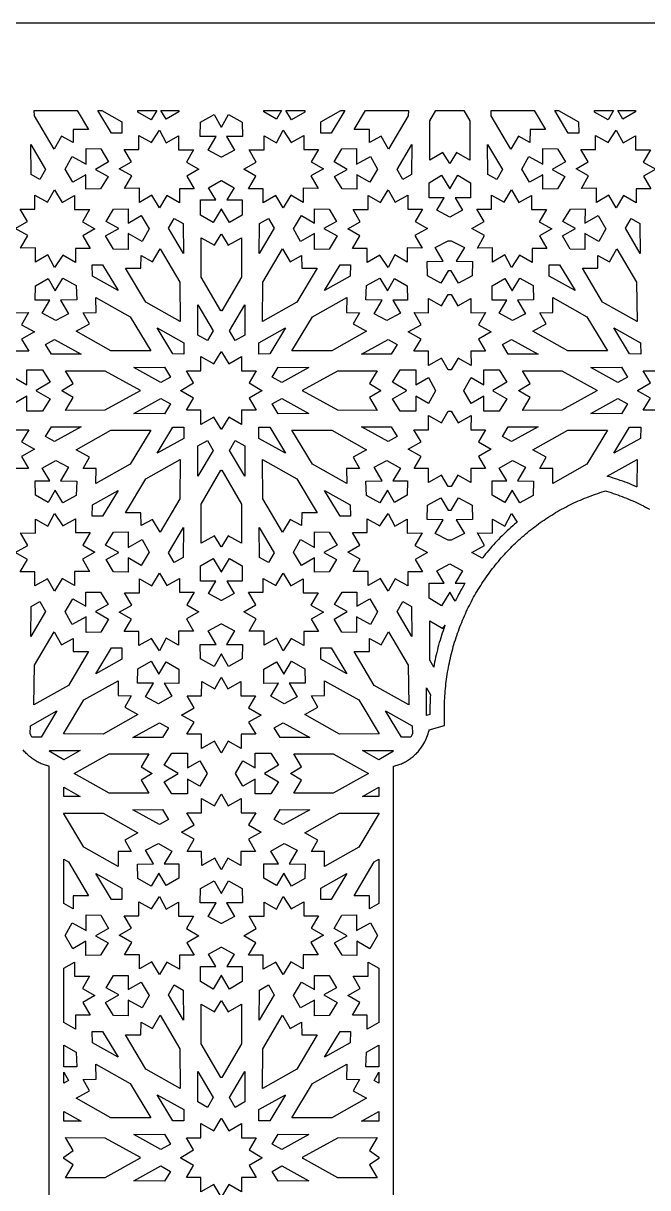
# Model space of a CAD drawing. Extents: x -345 to 345, y -870 to 870.
# Drawn here: x -68.1 to 146.6, y 469.9 to 870 of the extents above; entities that cross this region are included whole.
import ezdxf

# ---------------------------------------------------------------- set-up
doc = ezdxf.new("R2010")
doc.units = 0
doc.layers.add('LAYER_1', color=18, linetype='CONTINUOUS')
doc.layers.add('LAYER_2', color=4, linetype='CONTINUOUS')

msp = doc.modelspace()

# ---------------------------------------------------------------- linework, layer by layer
at = {"layer": 'LAYER_1'}
for points in [[(-345, -870), (345, -870), (345, 870), (-345, 870)], [(-45.66, 833.45), (-50.9, 833.47), (-50.96, 829.07), (-54.9, 831.2), (-57.49, 826.75), (-64.28, 838.2), (-64.3, 840), (-49.54, 840)], [(-34.26, 836.16), (-34.2, 832.28), (-37.76, 832.29), (-42.44, 840), (-41.1, 840)], [(-24.08, 836.83), (-28.71, 839.42), (-28.73, 840), (-22.21, 840)], [(-14.66, 839.53), (-19, 837.01), (-20.74, 840), (-14.66, 840)], [(7.15, 836.05), (7.29, 831.12), (1.76, 831.06), (4.52, 826.37), (0.04, 823.99), (0.04, 823.99), (0.03, 823.99), (0.03, 823.99), (0.02, 823.99), (0.02, 823.99), (0.01, 823.99), (0.01, 823.99), (0.01, 823.99), (0, 824), (-0.01, 823.99), (-0.01, 823.99), (-0.01, 823.99), (-0.02, 823.99), (-0.02, 823.99), (-0.03, 823.99), (-0.03, 823.99), (-0.04, 823.99), (-0.04, 823.99), (-4.52, 826.37), (-1.76, 831.06), (-7.29, 831.12), (-7.15, 836.05), (-2.51, 838.63), (-0.04, 834.36), (-0.03, 834.36), (-0.02, 834.36), (-0.01, 834.36), (-0.01, 834.36), (0, 834.37), (0.01, 834.36), (0.01, 834.36), (0.02, 834.36), (0.03, 834.36), (0.04, 834.36), (2.51, 838.63)], [(19, 837.01), (14.66, 839.53), (14.66, 840), (20.74, 840)], [(28.71, 839.42), (24.08, 836.83), (22.21, 840), (28.73, 840)], [(37.76, 832.29), (34.2, 832.28), (34.26, 836.16), (41.1, 840), (42.44, 840)], [(64.28, 838.2), (57.49, 826.75), (54.9, 831.2), (50.96, 829.07), (50.9, 833.47), (45.66, 833.45), (49.54, 840), (64.3, 840)], [(85.42, 836.48), (85.4, 822.98), (80.87, 825.57), (78.52, 821.8), (76.17, 825.57), (71.64, 822.98), (71.62, 836.48), (73.69, 840), (83.35, 840)], [(111.38, 833.45), (106.14, 833.47), (106.08, 829.07), (102.14, 831.2), (99.55, 826.75), (92.76, 838.2), (92.74, 840), (107.5, 840)], [(122.78, 836.16), (122.84, 832.28), (119.28, 832.29), (114.6, 840), (115.94, 840)], [(132.96, 836.83), (128.33, 839.42), (128.31, 840), (134.83, 840)], [(142.38, 839.53), (138.04, 837.01), (136.3, 840), (142.39, 840)], [(-18.96, 828.89), (-14.7, 831.31), (-14.69, 826.49), (-9.54, 826.51), (-12.03, 822.26), (-7.68, 819.83), (-11.9, 817.43), (-9.36, 813.14), (-14.43, 813.12), (-14.42, 808.35), (-18.76, 810.79), (-21.26, 806.55), (-23.84, 810.91), (-28.1, 808.48), (-28.11, 813.3), (-33.26, 813.28), (-30.77, 817.53), (-35.12, 819.96), (-30.9, 822.36), (-33.45, 826.65), (-28.37, 826.67), (-28.38, 831.44), (-24.04, 829), (-21.26, 833.25)], [(24.04, 829), (28.38, 831.44), (28.37, 826.67), (33.45, 826.65), (30.9, 822.36), (35.12, 819.96), (30.77, 817.53), (33.26, 813.28), (28.11, 813.3), (28.1, 808.48), (23.84, 810.91), (21.26, 806.55), (18.76, 810.79), (14.42, 808.35), (14.43, 813.12), (9.36, 813.14), (11.9, 817.43), (7.68, 819.83), (12.03, 822.26), (9.54, 826.51), (14.69, 826.49), (14.7, 831.31), (18.96, 828.89), (21.26, 833.25)], [(138.08, 828.89), (142.34, 831.31), (142.35, 826.49), (147.5, 826.51), (145.01, 822.26), (149.36, 819.83), (145.14, 817.43), (147.68, 813.14), (142.61, 813.12), (142.62, 808.35), (138.28, 810.79), (135.78, 806.55), (133.2, 810.91), (128.94, 808.48), (128.93, 813.3), (123.78, 813.28), (126.27, 817.53), (121.92, 819.96), (126.14, 822.36), (123.59, 826.65), (128.67, 826.67), (128.66, 831.44), (133, 829), (135.78, 833.25)], [(-60.4, 819.72), (-62.35, 816.33), (-65.42, 818.09), (-65.51, 828.39)], [(65.42, 818.09), (62.35, 816.33), (60.4, 819.72), (65.51, 828.39)], [(96.64, 819.72), (94.69, 816.33), (91.62, 818.09), (91.53, 828.39)], [(-41.44, 826.86), (-38.77, 822.34), (-43.29, 819.78), (-38.94, 817.37), (-41.51, 813.12), (-46.55, 813.06), (-46.53, 817.94), (-51.05, 815.38), (-53.73, 819.89), (-51.32, 824.22), (-46.51, 821.56), (-46.48, 826.96)], [(46.51, 821.56), (51.32, 824.22), (53.73, 819.89), (51.05, 815.38), (46.53, 817.94), (46.55, 813.06), (41.51, 813.12), (38.94, 817.37), (43.29, 819.78), (38.77, 822.34), (41.44, 826.86), (46.48, 826.96)], [(115.6, 826.86), (118.27, 822.34), (113.75, 819.78), (118.1, 817.37), (115.53, 813.12), (110.49, 813.06), (110.51, 817.94), (105.99, 815.38), (103.31, 819.89), (105.72, 824.22), (110.53, 821.56), (110.56, 826.96)], [(85.65, 815.2), (85.63, 809.99), (80.41, 810), (82.93, 805.78), (78.52, 803.36), (74.11, 805.78), (76.63, 810), (71.41, 809.99), (71.39, 815.2), (75.7, 817.78), (78.52, 813.12), (81.34, 817.78)], [(-54.72, 808.39), (-50.46, 810.81), (-50.45, 805.99), (-45.3, 806.01), (-47.78, 801.76), (-43.44, 799.33), (-47.66, 796.93), (-45.11, 792.64), (-50.18, 792.62), (-50.18, 787.85), (-54.52, 790.29), (-57.3, 786.04), (-59.6, 790.4), (-63.86, 787.98), (-63.87, 792.8), (-69.02, 792.78), (-66.53, 797.03), (-70.88, 799.46), (-66.66, 801.86), (-69.2, 806.15), (-64.13, 806.17), (-64.14, 810.94), (-59.8, 808.5), (-57.3, 812.74)], [(4.44, 813.51), (1.92, 809.3), (7.15, 809.3), (7.17, 804.09), (2.86, 801.51), (0.02, 806.17), (0, 806.14), (-0.02, 806.17), (-2.86, 801.51), (-7.17, 804.09), (-7.15, 809.3), (-1.92, 809.3), (-4.44, 813.51), (-0.02, 815.93), (0, 815.91), (0.02, 815.93)], [(59.8, 808.5), (64.14, 810.94), (64.13, 806.17), (69.2, 806.15), (66.66, 801.86), (70.88, 799.46), (66.53, 797.03), (69.02, 792.78), (63.87, 792.8), (63.86, 787.98), (59.6, 790.4), (57.3, 786.04), (54.52, 790.29), (50.18, 787.85), (50.18, 792.62), (45.11, 792.64), (47.66, 796.93), (43.44, 799.33), (47.78, 801.76), (45.3, 806.01), (50.45, 805.99), (50.46, 810.81), (54.72, 808.39), (57.3, 812.74)], [(102.32, 808.39), (106.58, 810.81), (106.59, 805.99), (111.74, 806.01), (109.26, 801.76), (113.6, 799.33), (109.39, 796.93), (111.93, 792.64), (106.86, 792.62), (106.86, 787.85), (102.52, 790.29), (99.74, 786.04), (97.44, 790.4), (93.18, 787.98), (93.17, 792.8), (88.02, 792.78), (90.51, 797.03), (86.16, 799.46), (90.38, 801.86), (87.84, 806.15), (92.91, 806.17), (92.9, 810.94), (97.24, 808.5), (99.74, 812.74)], [(-32.03, 801.35), (-27.51, 803.91), (-24.83, 799.4), (-27.24, 795.07), (-32.05, 797.73), (-32.07, 792.33), (-37.12, 792.43), (-39.78, 796.95), (-35.27, 799.51), (-39.61, 801.92), (-37.05, 806.17), (-32.01, 806.23)], [(37.05, 806.17), (39.61, 801.92), (35.27, 799.51), (39.78, 796.95), (37.12, 792.43), (32.07, 792.33), (32.05, 797.73), (27.24, 795.07), (24.83, 799.4), (27.51, 803.91), (32.03, 801.35), (32.01, 806.23)], [(125.01, 801.35), (129.53, 803.91), (132.21, 799.4), (129.8, 795.07), (124.99, 797.73), (124.97, 792.33), (119.92, 792.43), (117.26, 796.95), (121.77, 799.51), (117.43, 801.92), (119.99, 806.17), (125.03, 806.23)], [(-13.14, 801.2), (-13.05, 790.9), (-18.16, 799.57), (-16.21, 802.96)], [(18.16, 799.57), (13.05, 790.9), (13.14, 801.2), (16.21, 802.96)], [(143.9, 801.2), (143.99, 790.9), (138.88, 799.57), (140.83, 802.96)], [(2.39, 793.72), (6.92, 796.31), (6.94, 782.81), (0.12, 771.22), (0.02, 771.29), (0, 771.27), (-0.02, 771.29), (-0.12, 771.22), (-6.94, 782.81), (-6.92, 796.31), (-2.39, 793.72), (-0.02, 797.49), (0, 797.46), (0.02, 797.49)], [(-14.28, 781.09), (-14.12, 767.49), (-25.98, 774.16), (-32.9, 785.84), (-27.66, 785.83), (-27.59, 790.22), (-23.66, 788.09), (-21.07, 792.55)], [(23.66, 788.09), (27.59, 790.22), (27.66, 785.83), (32.9, 785.84), (25.98, 774.16), (14.12, 767.49), (14.28, 781.09), (21.07, 792.55)], [(83.54, 792.92), (80.78, 788.23), (86.31, 788.17), (86.17, 783.24), (81.53, 780.66), (79.06, 784.93), (79.06, 784.93), (78.52, 784.93), (77.98, 784.93), (77.98, 784.93), (75.51, 780.66), (70.87, 783.24), (70.73, 788.17), (76.26, 788.23), (73.5, 792.92), (77.98, 795.3), (77.98, 795.3), (78.52, 795.3), (79.06, 795.3), (79.06, 795.3)], [(142.76, 781.09), (142.92, 767.49), (131.06, 774.16), (124.14, 785.84), (129.38, 785.83), (129.45, 790.22), (133.38, 788.09), (135.97, 792.55)], [(-40.8, 787.01), (-35.43, 778.15), (-44.3, 783.14), (-44.35, 787.02)], [(44.3, 783.14), (35.43, 778.15), (40.8, 787.01), (44.35, 787.02)], [(116.24, 787.01), (121.61, 778.15), (112.74, 783.14), (112.69, 787.02)], [(-49.85, 779.87), (-49.72, 774.94), (-55.25, 774.9), (-52.51, 770.2), (-56.93, 767.83), (-61.55, 770.44), (-58.95, 774.87), (-63.94, 774.83), (-63.9, 779.76), (-59.56, 782.28), (-57.08, 778.04), (-54.48, 782.46)], [(57.08, 778.04), (59.56, 782.28), (63.9, 779.76), (63.94, 774.83), (58.95, 774.87), (61.55, 770.44), (56.93, 767.83), (52.51, 770.2), (55.25, 774.9), (49.72, 774.94), (49.85, 779.87), (54.48, 782.46)], [(107.19, 779.87), (107.32, 774.94), (101.79, 774.9), (104.53, 770.2), (100.11, 767.83), (95.49, 770.44), (98.09, 774.87), (93.1, 774.83), (93.14, 779.76), (97.48, 782.28), (99.96, 778.04), (102.56, 782.46)], [(81.31, 772.92), (85.77, 775.46), (85.79, 770.56), (90.79, 770.58), (88.37, 766.44), (92.77, 763.97), (88.38, 761.47), (90.83, 757.34), (85.82, 757.33), (85.83, 752.44), (81.36, 754.95), (79.06, 750.94), (79.06, 750.94), (78.52, 750.94), (77.98, 750.94), (77.98, 750.94), (75.68, 754.95), (71.21, 752.44), (71.22, 757.33), (66.21, 757.34), (68.66, 761.47), (64.27, 763.97), (68.67, 766.44), (66.25, 770.58), (71.25, 770.56), (71.27, 775.46), (75.73, 772.92), (77.98, 776.84), (77.98, 776.84), (78.52, 776.84), (79.06, 776.84), (79.06, 776.84)], [(-31.35, 769.17), (-24.26, 757.47), (-37.94, 757.45), (-49.91, 764.18), (-45.36, 766.73), (-47.55, 770.57), (-43.05, 770.65), (-43.09, 775.77)], [(-2.78, 764.38), (-4.74, 760.98), (-8.05, 762.87), (-8.09, 773.29)], [(8.05, 762.87), (4.74, 760.98), (2.78, 764.38), (8.09, 773.29)], [(43.05, 770.65), (47.55, 770.57), (45.36, 766.73), (49.91, 764.18), (37.94, 757.45), (24.26, 757.47), (31.35, 769.17), (43.09, 775.77)], [(125.69, 769.17), (132.78, 757.47), (119.1, 757.45), (107.13, 764.18), (111.68, 766.73), (109.49, 770.57), (113.99, 770.65), (113.95, 775.77)], [(-12.9, 760.26), (-12.85, 756.36), (-16.68, 756.37), (-22.07, 765.35)], [(16.68, 756.37), (12.85, 756.36), (12.9, 760.26), (22.07, 765.35)], [(144.14, 760.26), (144.19, 756.36), (140.36, 756.37), (134.97, 765.35)], [(-48.17, 756.29), (-58.39, 756.27), (-60.43, 759.6), (-57.35, 761.33)], [(60.43, 759.6), (58.39, 756.27), (48.17, 756.29), (57.35, 761.33)], [(108.87, 756.29), (98.65, 756.27), (96.61, 759.6), (99.69, 761.33)], [(2.53, 752.96), (6.99, 755.47), (6.99, 750.58), (11.99, 750.57), (9.55, 746.44), (13.93, 743.88), (13.88, 743.85), (13.93, 743.82), (13.88, 743.79), (13.93, 743.76), (9.55, 741.2), (11.99, 737.07), (6.99, 737.06), (6.99, 732.17), (2.53, 734.68), (0.02, 730.5), (0, 730.54), (-0.02, 730.5), (-2.53, 734.68), (-6.99, 732.17), (-6.99, 737.06), (-11.99, 737.07), (-9.55, 741.2), (-13.93, 743.76), (-13.88, 743.79), (-13.93, 743.82), (-13.88, 743.85), (-13.93, 743.88), (-9.55, 746.44), (-11.99, 750.57), (-6.99, 750.58), (-6.99, 755.47), (-2.53, 752.96), (-0.02, 757.14), (0, 757.11), (0.02, 757.14)], [(-58.89, 746.69), (-63.66, 743.88), (-63.62, 743.85), (-63.66, 743.82), (-63.62, 743.79), (-63.66, 743.76), (-58.89, 740.95), (-61.51, 736.74), (-66.85, 736.74), (-66.85, 741.84), (-71.16, 739.37), (-73.64, 743.76), (-73.63, 743.79), (-73.64, 743.82), (-73.63, 743.85), (-73.64, 743.88), (-71.16, 748.28), (-66.85, 745.8), (-66.85, 750.91), (-61.51, 750.91)], [(-40.02, 750.62), (-27.91, 743.91), (-27.96, 743.88), (-27.91, 743.85), (-27.96, 743.82), (-27.91, 743.79), (-27.96, 743.76), (-27.91, 743.73), (-40.02, 737.03), (-53.56, 737.01), (-50.92, 741.44), (-54.78, 743.76), (-54.74, 743.79), (-54.78, 743.82), (-54.74, 743.85), (-54.78, 743.88), (-50.92, 746.21), (-53.56, 750.64)], [(-17.46, 748.45), (-20.78, 746.59), (-30.03, 751.73), (-19.51, 751.8)], [(30.03, 751.73), (20.78, 746.59), (17.46, 748.45), (19.51, 751.8)], [(50.92, 746.21), (54.78, 743.88), (54.74, 743.85), (54.78, 743.82), (54.74, 743.79), (54.78, 743.76), (50.92, 741.44), (53.56, 737.01), (40.02, 737.03), (27.91, 743.73), (27.96, 743.76), (27.91, 743.79), (27.96, 743.82), (27.91, 743.85), (27.96, 743.88), (27.91, 743.91), (40.02, 750.62), (53.56, 750.64)], [(66.85, 750.91), (66.85, 745.8), (71.16, 748.28), (73.64, 743.88), (73.63, 743.85), (73.64, 743.82), (73.63, 743.79), (73.64, 743.76), (71.16, 739.37), (66.85, 741.84), (66.85, 736.74), (61.51, 736.74), (58.89, 740.95), (63.66, 743.76), (63.62, 743.79), (63.66, 743.82), (63.62, 743.85), (63.66, 743.88), (58.89, 746.69), (61.51, 750.91)], [(98.15, 746.69), (93.38, 743.88), (93.42, 743.85), (93.38, 743.82), (93.42, 743.79), (93.38, 743.76), (98.15, 740.95), (95.53, 736.74), (90.19, 736.74), (90.19, 741.84), (85.88, 739.37), (83.4, 743.76), (83.41, 743.79), (83.4, 743.82), (83.41, 743.85), (83.4, 743.88), (85.88, 748.28), (90.19, 745.8), (90.19, 750.91), (95.53, 750.91)], [(117.02, 750.62), (129.13, 743.91), (129.08, 743.88), (129.13, 743.85), (129.08, 743.82), (129.13, 743.79), (129.08, 743.76), (129.13, 743.73), (117.02, 737.03), (103.48, 737.01), (106.12, 741.44), (102.26, 743.76), (102.3, 743.79), (102.26, 743.82), (102.3, 743.85), (102.26, 743.88), (106.12, 746.21), (103.48, 750.64)], [(139.58, 748.45), (136.26, 746.59), (127.01, 751.73), (137.53, 751.8)], [(-17.46, 739.2), (-19.51, 735.85), (-30.03, 735.91), (-20.78, 741.06)], [(30.03, 735.91), (19.51, 735.85), (17.46, 739.2), (20.78, 741.06)], [(139.58, 739.2), (137.53, 735.85), (127.01, 735.91), (136.26, 741.06)], [(79.06, 736.7), (81.36, 732.69), (85.83, 735.2), (85.82, 730.31), (90.83, 730.3), (88.38, 726.17), (92.77, 723.68), (88.37, 721.2), (90.79, 717.06), (85.79, 717.08), (85.77, 712.19), (81.31, 714.72), (79.06, 710.81), (79.06, 710.81), (78.52, 710.81), (77.98, 710.81), (77.98, 710.81), (75.73, 714.72), (71.27, 712.19), (71.25, 717.08), (66.25, 717.06), (68.67, 721.2), (64.27, 723.68), (68.66, 726.17), (66.21, 730.3), (71.22, 730.31), (71.21, 735.2), (75.68, 732.69), (77.98, 736.7), (77.98, 736.71), (78.52, 736.7), (79.06, 736.71)], [(-48.17, 731.36), (-57.35, 726.31), (-60.43, 728.04), (-58.39, 731.37)], [(-24.26, 730.18), (-31.35, 718.47), (-43.09, 711.87), (-43.05, 717), (-47.55, 717.08), (-45.36, 720.92), (-49.91, 723.46), (-37.94, 730.2)], [(-12.9, 727.38), (-22.07, 722.29), (-16.68, 731.27), (-12.85, 731.28)], [(16.68, 731.27), (22.07, 722.29), (12.9, 727.38), (12.85, 731.28)], [(49.91, 723.46), (45.36, 720.92), (47.55, 717.08), (43.05, 717), (43.09, 711.87), (31.35, 718.47), (24.26, 730.18), (37.94, 730.2)], [(60.43, 728.04), (57.35, 726.31), (48.17, 731.36), (58.39, 731.37)], [(108.87, 731.36), (99.69, 726.31), (96.61, 728.04), (98.65, 731.37)], [(132.78, 730.18), (125.69, 718.47), (113.95, 711.87), (113.99, 717), (109.49, 717.08), (111.68, 720.92), (107.13, 723.46), (119.1, 730.2)], [(144.14, 727.38), (134.97, 722.29), (140.36, 731.27), (144.19, 731.28)], [(-2.78, 723.26), (-8.09, 714.35), (-8.05, 724.78), (-4.74, 726.67)], [(8.05, 724.78), (8.09, 714.35), (2.78, 723.26), (4.74, 726.67)], [(-52.51, 717.44), (-55.25, 712.75), (-49.72, 712.71), (-49.85, 707.77), (-54.48, 705.18), (-57.08, 709.61), (-59.56, 705.37), (-63.9, 707.88), (-63.94, 712.82), (-58.95, 712.78), (-61.55, 717.2), (-56.93, 719.81)], [(-14.28, 706.55), (-21.07, 695.1), (-23.66, 699.55), (-27.59, 697.42), (-27.66, 701.82), (-32.9, 701.8), (-25.98, 713.48), (-14.12, 720.15)], [(6.94, 704.83), (6.92, 691.33), (2.39, 693.92), (0.02, 690.15), (0, 690.19), (-0.02, 690.15), (-2.39, 693.92), (-6.92, 691.33), (-6.94, 704.83), (-0.12, 716.42), (-0.02, 716.36), (0, 716.37), (0.02, 716.36), (0.12, 716.42)], [(25.98, 713.48), (32.9, 701.8), (27.66, 701.82), (27.59, 697.42), (23.66, 699.55), (21.07, 695.1), (14.28, 706.55), (14.12, 720.15)], [(61.55, 717.2), (58.95, 712.78), (63.94, 712.82), (63.9, 707.88), (59.56, 705.37), (57.08, 709.61), (54.48, 705.18), (49.85, 707.77), (49.72, 712.71), (55.25, 712.75), (52.51, 717.44), (56.93, 719.81)], [(104.53, 717.44), (101.79, 712.75), (107.32, 712.71), (107.19, 707.77), (102.56, 705.18), (99.96, 709.61), (97.48, 705.37), (93.14, 707.88), (93.1, 712.82), (98.09, 712.78), (95.49, 717.2), (100.11, 719.81)], [(142.81, 710.75), (142.74, 710.78), (141.95, 711.12), (141.16, 711.44), (140.37, 711.76), (139.57, 712.07), (138.77, 712.37), (137.96, 712.67), (137.15, 712.95), (136.33, 713.23), (135.51, 713.5), (134.69, 713.76), (133.86, 714.01), (133.03, 714.26), (132.63, 714.37), (142.92, 720.15)], [(-40.8, 700.64), (-44.35, 700.63), (-44.3, 704.51), (-35.43, 709.49)], [(44.3, 704.51), (44.35, 700.63), (40.8, 700.64), (35.43, 709.49)], [(86.17, 704.4), (86.31, 699.47), (80.78, 699.41), (83.54, 694.73), (79.06, 692.35), (79.06, 692.35), (78.52, 692.35), (77.98, 692.35), (77.98, 692.35), (73.5, 694.73), (76.26, 699.41), (70.73, 699.47), (70.87, 704.4), (75.51, 706.98), (77.98, 702.72), (77.98, 702.72), (78.52, 702.72), (79.06, 702.72), (79.06, 702.72), (81.53, 706.98)], [(-54.52, 697.35), (-50.18, 699.79), (-50.18, 695.02), (-45.11, 695), (-47.66, 690.71), (-43.44, 688.31), (-47.78, 685.88), (-45.3, 681.63), (-50.45, 681.65), (-50.46, 676.83), (-54.72, 679.26), (-57.3, 674.9), (-59.8, 679.14), (-64.14, 676.7), (-64.13, 681.48), (-69.2, 681.49), (-66.66, 685.79), (-70.88, 688.19), (-66.53, 690.62), (-69.02, 694.87), (-63.87, 694.85), (-63.86, 699.67), (-59.6, 697.24), (-57.3, 701.6)], [(59.6, 697.24), (63.86, 699.67), (63.87, 694.85), (69.02, 694.87), (66.53, 690.62), (70.88, 688.19), (66.66, 685.79), (69.2, 681.49), (64.13, 681.48), (64.14, 676.7), (59.8, 679.14), (57.3, 674.9), (54.72, 679.26), (50.46, 676.83), (50.45, 681.65), (45.3, 681.63), (47.78, 685.88), (43.44, 688.31), (47.66, 690.71), (45.11, 695), (50.18, 695.02), (50.18, 699.79), (54.52, 697.35), (57.3, 701.6)], [(101.7, 698.61), (101.43, 698.39), (100.8, 697.85), (100.16, 697.3), (99.54, 696.74), (98.92, 696.18), (98.3, 695.61), (97.69, 695.04), (97.09, 694.46), (96.49, 693.87), (95.9, 693.28), (95.32, 692.68), (94.74, 692.08), (94.17, 691.47), (93.6, 690.85), (93.04, 690.23), (92.49, 689.6), (91.94, 688.97), (91.4, 688.33), (90.86, 687.68), (90.34, 687.03), (89.81, 686.38), (89.67, 686.19), (86.16, 688.19), (90.51, 690.62), (88.02, 694.87), (93.17, 694.85), (93.18, 699.67), (97.44, 697.24), (99.74, 701.6)], [(-13.14, 686.44), (-16.21, 684.69), (-18.16, 688.07), (-13.05, 696.74)], [(18.16, 688.07), (16.21, 684.69), (13.14, 686.44), (13.05, 696.74)], [(-32.05, 689.91), (-27.24, 692.58), (-24.83, 688.24), (-27.51, 683.74), (-32.03, 686.3), (-32.01, 681.41), (-37.05, 681.47), (-39.61, 685.72), (-35.27, 688.13), (-39.78, 690.69), (-37.12, 695.21), (-32.07, 695.32)], [(37.12, 695.21), (39.78, 690.69), (35.27, 688.13), (39.61, 685.72), (37.05, 681.47), (32.01, 681.41), (32.03, 686.3), (27.51, 683.74), (24.83, 688.24), (27.24, 692.58), (32.05, 689.91), (32.07, 695.32)], [(7.17, 683.56), (7.15, 678.34), (1.92, 678.35), (4.44, 674.13), (0.02, 671.72), (0, 671.73), (-0.02, 671.72), (-4.44, 674.13), (-1.92, 678.35), (-7.15, 678.34), (-7.17, 683.56), (-2.86, 686.13), (-0.02, 681.47), (0, 681.51), (0.02, 681.47), (2.86, 686.13)], [(82.93, 681.87), (80.41, 677.65), (83.79, 677.65), (83.63, 677.4), (83.21, 676.67), (82.79, 675.94), (82.37, 675.21), (81.97, 674.47), (81.57, 673.72), (81.18, 672.98), (80.79, 672.22), (80.42, 671.47), (80.4, 671.43), (78.52, 674.52), (75.7, 669.87), (71.39, 672.44), (71.41, 677.66), (76.63, 677.65), (74.11, 681.87), (78.52, 684.28)], [(-18.76, 676.85), (-14.42, 679.29), (-14.43, 674.52), (-9.36, 674.5), (-11.9, 670.21), (-7.68, 667.81), (-12.03, 665.38), (-9.54, 661.13), (-14.69, 661.15), (-14.7, 656.33), (-18.96, 658.76), (-21.26, 654.39), (-24.04, 658.64), (-28.38, 656.2), (-28.37, 660.97), (-33.45, 660.99), (-30.9, 665.28), (-35.12, 667.68), (-30.77, 670.12), (-33.26, 674.36), (-28.11, 674.34), (-28.1, 679.16), (-23.84, 676.74), (-21.26, 681.1)], [(23.84, 676.74), (28.1, 679.16), (28.11, 674.34), (33.26, 674.36), (30.77, 670.12), (35.12, 667.68), (30.9, 665.28), (33.45, 660.99), (28.37, 660.97), (28.38, 656.2), (24.04, 658.64), (21.26, 654.39), (18.96, 658.76), (14.7, 656.33), (14.69, 661.15), (9.54, 661.13), (12.03, 665.38), (7.68, 667.81), (11.9, 670.21), (9.36, 674.5), (14.43, 674.52), (14.42, 679.29), (18.76, 676.85), (21.26, 681.1)], [(-41.51, 674.52), (-38.94, 670.27), (-43.29, 667.87), (-38.77, 665.31), (-41.44, 660.79), (-46.48, 660.68), (-46.51, 666.08), (-51.32, 663.42), (-53.73, 667.75), (-51.05, 672.26), (-46.53, 669.7), (-46.55, 674.58)], [(46.53, 669.7), (51.05, 672.26), (53.73, 667.75), (51.32, 663.42), (46.51, 666.08), (46.48, 660.68), (41.44, 660.79), (38.77, 665.31), (43.29, 667.87), (38.94, 670.27), (41.51, 674.52), (46.55, 674.58)], [(-60.4, 667.92), (-65.51, 659.25), (-65.42, 669.56), (-62.35, 671.31)], [(65.42, 669.56), (65.51, 659.25), (60.4, 667.92), (62.35, 671.31)], [(76.17, 662.08), (76.9, 663.25), (76.77, 662.88), (76.48, 662.08), (76.2, 661.27), (75.93, 660.46), (75.67, 659.65), (75.42, 658.83), (75.17, 658.01), (74.93, 657.19), (74.7, 656.36), (74.48, 655.53), (74.27, 654.7), (74.06, 653.86), (73.86, 653.02), (73.67, 652.18), (73.49, 651.33), (73.32, 650.48), (73.16, 649.63), (73.01, 648.81), (71.62, 651.17), (71.64, 664.67)], [(-54.9, 656.44), (-50.96, 658.57), (-50.9, 654.18), (-45.66, 654.19), (-52.58, 642.51), (-64.44, 635.85), (-64.28, 649.45), (-57.49, 660.9)], [(4.52, 661.27), (1.76, 656.59), (7.29, 656.52), (7.15, 651.6), (2.51, 649.02), (0.04, 653.28), (0.03, 653.28), (0.02, 653.28), (0.01, 653.28), (0.01, 653.28), (0, 653.27), (-0.01, 653.28), (-0.01, 653.28), (-0.02, 653.28), (-0.03, 653.28), (-0.04, 653.28), (-2.51, 649.02), (-7.15, 651.6), (-7.29, 656.52), (-1.76, 656.59), (-4.52, 661.27), (-0.04, 663.65), (-0.04, 663.65), (-0.03, 663.65), (-0.03, 663.65), (-0.02, 663.65), (-0.02, 663.65), (-0.01, 663.65), (-0.01, 663.65), (-0.01, 663.65), (0, 663.65), (0.01, 663.65), (0.01, 663.65), (0.01, 663.65), (0.02, 663.65), (0.02, 663.65), (0.03, 663.65), (0.03, 663.65), (0.04, 663.65), (0.04, 663.65)], [(64.28, 649.45), (64.44, 635.85), (52.58, 642.51), (45.66, 654.19), (50.9, 654.18), (50.96, 658.57), (54.9, 656.44), (57.49, 660.9)], [(-34.26, 651.49), (-43.13, 646.5), (-37.76, 655.36), (-34.2, 655.37)], [(37.76, 655.36), (43.13, 646.5), (34.26, 651.49), (34.2, 655.37)], [(-21.48, 646.39), (-19, 650.63), (-14.66, 648.11), (-14.61, 643.18), (-19.61, 643.22), (-17.01, 638.8), (-21.63, 636.18), (-26.05, 638.56), (-23.31, 643.25), (-28.84, 643.29), (-28.71, 648.22), (-24.08, 650.81)], [(28.71, 648.22), (28.84, 643.29), (23.31, 643.25), (26.05, 638.56), (21.63, 636.18), (17.01, 638.8), (19.61, 643.22), (14.61, 643.18), (14.66, 648.11), (19, 650.63), (21.48, 646.39), (24.08, 650.81)], [(2.29, 641.27), (6.75, 643.81), (6.76, 638.91), (11.77, 638.93), (9.35, 634.79), (13.74, 632.32), (9.36, 629.82), (11.81, 625.69), (6.8, 625.69), (6.81, 620.79), (2.34, 623.3), (0.02, 619.29), (0, 619.33), (-0.02, 619.29), (-2.34, 623.3), (-6.81, 620.79), (-6.8, 625.69), (-11.81, 625.69), (-9.36, 629.82), (-13.74, 632.32), (-9.35, 634.79), (-11.77, 638.93), (-6.76, 638.91), (-6.75, 643.81), (-2.29, 641.27), (-0.02, 645.19), (0, 645.15), (0.02, 645.19)], [(-35.5, 639), (-31.01, 638.92), (-33.2, 635.08), (-28.65, 632.53), (-40.62, 625.8), (-54.3, 625.82), (-47.21, 637.52), (-35.47, 644.12)], [(47.21, 637.52), (54.3, 625.82), (40.62, 625.8), (28.65, 632.53), (33.2, 635.08), (31.01, 638.92), (35.5, 639), (35.47, 644.12)], [(71.87, 639.28), (71.87, 639.22), (71.82, 638.33), (71.78, 637.45), (71.74, 636.56), (71.72, 635.67), (71.71, 634.78), (71.7, 632.52), (70.5, 632.17), (70.47, 641.64)], [(-61.88, 624.73), (-65.09, 624.72), (-65.25, 624.98), (-65.45, 625.37), (-65.65, 625.76), (-65.69, 625.86), (-65.65, 628.62), (-56.49, 633.71)], [(65.65, 628.62), (65.69, 625.86), (65.65, 625.76), (65.45, 625.37), (65.25, 624.98), (65.09, 624.72), (61.88, 624.73), (56.49, 633.71)], [(-18.13, 627.96), (-20.17, 624.62), (-30.38, 624.64), (-21.21, 629.68)], [(30.38, 624.64), (20.17, 624.62), (18.13, 627.96), (21.21, 629.68)], [(-48.5, 620.08), (-54.17, 616.92), (-54.17, 616.94), (-59.15, 619.91), (-59, 620.15)], [(59.15, 619.91), (54.17, 616.94), (54.17, 616.92), (48.5, 620.08), (59, 620.15)], [(-27.59, 614.56), (-23.73, 612.24), (-27.59, 609.9), (-24.96, 605.46), (-38.5, 605.48), (-50.6, 612.21), (-50.56, 612.24), (-50.6, 612.26), (-38.5, 618.97), (-24.96, 618.99)], [(-11.67, 619.26), (-11.66, 614.15), (-7.35, 616.63), (-4.87, 612.24), (-7.35, 607.83), (-11.66, 610.31), (-11.67, 605.19), (-17, 605.19), (-19.62, 609.42), (-14.85, 612.24), (-19.62, 615.04), (-17, 619.26)], [(19.62, 615.04), (14.85, 612.24), (19.62, 609.42), (17, 605.19), (11.67, 605.19), (11.66, 610.31), (7.35, 607.83), (4.87, 612.24), (7.35, 616.63), (11.66, 614.15), (11.67, 619.26), (17, 619.26)], [(38.5, 618.97), (50.6, 612.26), (50.56, 612.24), (50.6, 612.21), (38.5, 605.48), (24.96, 605.46), (27.59, 609.9), (23.73, 612.24), (27.59, 614.56), (24.96, 618.99)], [(-48.5, 604.37), (-54.17, 604.33), (-54.17, 607.54)], [(2.34, 601.14), (6.81, 603.66), (6.8, 598.75), (11.81, 598.74), (9.36, 594.6), (13.74, 592.1), (9.35, 589.62), (11.77, 585.46), (6.76, 585.48), (6.75, 580.57), (2.29, 583.12), (0.02, 579.19), (0, 579.23), (-0.02, 579.19), (-2.29, 583.12), (-6.75, 580.57), (-6.76, 585.48), (-11.77, 585.46), (-9.35, 589.62), (-13.74, 592.1), (-9.36, 594.6), (-11.81, 598.74), (-6.8, 598.75), (-6.81, 603.66), (-2.34, 601.14), (-0.02, 605.16), (0, 605.12), (0.02, 605.16)], [(54.17, 604.33), (48.5, 604.37), (54.17, 607.54)], [(-28.65, 591.88), (-33.2, 589.33), (-31.01, 585.48), (-35.5, 585.4), (-35.47, 580.26), (-47.21, 586.88), (-54.3, 598.61), (-40.62, 598.63)], [(-18.13, 596.47), (-21.21, 594.74), (-30.38, 599.8), (-20.17, 599.81)], [(30.38, 599.8), (21.21, 594.74), (18.13, 596.47), (20.17, 599.81)], [(54.3, 598.61), (47.21, 586.88), (35.47, 580.26), (35.5, 585.4), (31.01, 585.48), (33.2, 589.33), (28.65, 591.88), (40.62, 598.63)], [(-17.01, 585.6), (-19.61, 581.16), (-14.61, 581.2), (-14.66, 576.26), (-19, 573.73), (-21.48, 577.99), (-24.08, 573.55), (-28.71, 576.15), (-28.84, 581.09), (-23.31, 581.14), (-26.05, 585.84), (-21.63, 588.22)], [(26.05, 585.84), (23.31, 581.14), (28.84, 581.09), (28.71, 576.15), (24.08, 573.55), (21.48, 577.99), (19, 573.73), (14.66, 576.26), (14.61, 581.2), (19.61, 581.16), (17.01, 585.6), (21.63, 588.22)], [(-52.58, 581.87), (-45.66, 570.16), (-50.9, 570.18), (-50.96, 565.77), (-54.17, 567.51), (-54.17, 582.77)], [(54.17, 567.51), (50.96, 565.77), (50.9, 570.18), (45.66, 570.16), (52.58, 581.87), (54.17, 582.77)], [(-34.26, 572.87), (-34.2, 568.98), (-37.76, 568.99), (-43.13, 577.87)], [(37.76, 568.99), (34.2, 568.98), (34.26, 572.87), (43.13, 577.87)], [(7.15, 572.77), (7.29, 567.82), (1.76, 567.76), (4.52, 563.07), (0.04, 560.68), (0.04, 560.68), (0.03, 560.68), (0.03, 560.68), (0.02, 560.68), (0.02, 560.68), (0.01, 560.68), (0.01, 560.68), (0.01, 560.68), (0, 560.68), (-0.01, 560.68), (-0.01, 560.68), (-0.01, 560.68), (-0.02, 560.68), (-0.02, 560.68), (-0.03, 560.68), (-0.03, 560.68), (-0.04, 560.68), (-0.04, 560.68), (-4.52, 563.07), (-1.76, 567.76), (-7.29, 567.82), (-7.15, 572.77), (-2.51, 575.35), (-0.04, 571.07), (-0.03, 571.08), (-0.02, 571.07), (-0.01, 571.08), (-0.01, 571.07), (0, 571.08), (0.01, 571.07), (0.01, 571.08), (0.02, 571.07), (0.03, 571.08), (0.04, 571.07), (2.51, 575.35)], [(-18.96, 565.58), (-14.7, 568.02), (-14.69, 563.18), (-9.54, 563.2), (-12.03, 558.94), (-7.68, 556.51), (-11.9, 554.1), (-9.36, 549.79), (-14.43, 549.78), (-14.42, 544.99), (-18.76, 547.44), (-21.26, 543.18), (-23.84, 547.55), (-28.1, 545.12), (-28.11, 549.95), (-33.26, 549.93), (-30.77, 554.19), (-35.12, 556.63), (-30.9, 559.04), (-33.45, 563.34), (-28.37, 563.36), (-28.38, 568.15), (-24.04, 565.7), (-21.26, 569.96)], [(24.04, 565.7), (28.38, 568.15), (28.37, 563.36), (33.45, 563.34), (30.9, 559.04), (35.12, 556.63), (30.77, 554.19), (33.26, 549.93), (28.11, 549.95), (28.1, 545.12), (23.84, 547.55), (21.26, 543.18), (18.76, 547.44), (14.42, 544.99), (14.43, 549.78), (9.36, 549.79), (11.9, 554.1), (7.68, 556.51), (12.03, 558.94), (9.54, 563.2), (14.69, 563.18), (14.7, 568.02), (18.96, 565.58), (21.26, 569.96)], [(-41.44, 563.55), (-38.77, 559.02), (-43.29, 556.45), (-38.94, 554.03), (-41.51, 549.77), (-46.55, 549.71), (-46.53, 554.61), (-51.05, 552.04), (-53.73, 556.56), (-51.32, 560.91), (-46.51, 558.24), (-46.48, 563.66)], [(46.51, 558.24), (51.32, 560.91), (53.73, 556.56), (51.05, 552.04), (46.53, 554.61), (46.55, 549.71), (41.51, 549.77), (38.94, 554.03), (43.29, 556.45), (38.77, 559.02), (41.44, 563.55), (46.48, 563.66)], [(4.44, 550.17), (1.92, 545.94), (7.15, 545.95), (7.17, 540.71), (2.86, 538.13), (0.02, 542.81), (0, 542.77), (-0.02, 542.81), (-2.86, 538.13), (-7.17, 540.71), (-7.15, 545.95), (-1.92, 545.94), (-4.44, 550.17), (-0.02, 552.59), (0, 552.58), (0.02, 552.59)], [(-50.45, 542.62), (-45.3, 542.64), (-47.78, 538.38), (-43.44, 535.95), (-47.66, 533.54), (-45.11, 529.23), (-50.18, 529.22), (-50.18, 524.43), (-54.17, 526.68), (-54.17, 545.34), (-50.46, 547.46)], [(54.17, 545.34), (54.17, 526.68), (50.18, 524.43), (50.18, 529.22), (45.11, 529.23), (47.66, 533.54), (43.44, 535.95), (47.78, 538.38), (45.3, 542.64), (50.45, 542.62), (50.46, 547.46)], [(-32.03, 537.97), (-27.51, 540.53), (-24.83, 536.01), (-27.24, 531.67), (-32.05, 534.34), (-32.07, 528.92), (-37.12, 529.03), (-39.78, 533.56), (-35.27, 536.13), (-39.61, 538.54), (-37.05, 542.8), (-32.01, 542.87)], [(37.05, 542.8), (39.61, 538.54), (35.27, 536.13), (39.78, 533.56), (37.12, 529.03), (32.07, 528.92), (32.05, 534.34), (27.24, 531.67), (24.83, 536.01), (27.51, 540.53), (32.03, 537.97), (32.01, 542.87)], [(-13.14, 537.82), (-13.05, 527.49), (-18.16, 536.19), (-16.21, 539.58)], [(18.16, 536.19), (13.05, 527.49), (13.14, 537.82), (16.21, 539.58)], [(2.39, 530.32), (6.92, 532.92), (6.94, 519.38), (0.12, 507.76), (0.02, 507.82), (0, 507.81), (-0.02, 507.82), (-0.12, 507.76), (-6.94, 519.38), (-6.92, 532.92), (-2.39, 530.32), (-0.02, 534.1), (0, 534.06), (0.02, 534.1)], [(-14.28, 517.66), (-14.12, 504.02), (-25.98, 510.7), (-32.9, 522.42), (-27.66, 522.4), (-27.59, 526.81), (-23.66, 524.67), (-21.07, 529.14)], [(23.66, 524.67), (27.59, 526.81), (27.66, 522.4), (32.9, 522.42), (25.98, 510.7), (14.12, 504.02), (14.28, 517.66), (21.07, 529.14)], [(-40.8, 523.59), (-35.43, 514.71), (-44.3, 519.7), (-44.35, 523.59)], [(44.3, 519.7), (35.43, 514.71), (40.8, 523.59), (44.35, 523.59)], [(-49.85, 516.43), (-49.72, 511.48), (-54.17, 511.45), (-54.17, 518.86)], [(54.17, 511.45), (49.72, 511.48), (49.85, 516.43), (54.17, 518.86)], [(-31.35, 505.7), (-24.26, 493.96), (-37.94, 493.94), (-49.91, 500.7), (-45.36, 503.25), (-47.55, 507.1), (-43.05, 507.18), (-43.09, 512.32)], [(43.05, 507.18), (47.55, 507.1), (45.36, 503.25), (49.91, 500.7), (37.94, 493.94), (24.26, 493.96), (31.35, 505.7), (43.09, 512.32)], [(-52.51, 506.74), (-54.17, 505.84), (-54.17, 509.6)], [(-2.78, 500.9), (-4.74, 497.48), (-8.05, 499.38), (-8.09, 509.83)], [(8.05, 499.38), (4.74, 497.48), (2.78, 500.9), (8.09, 509.83)], [(54.17, 505.84), (52.51, 506.74), (54.17, 509.6)], [(-12.9, 496.77), (-12.85, 492.86), (-16.68, 492.87), (-22.07, 501.87)], [(16.68, 492.87), (12.85, 492.86), (12.9, 496.77), (22.07, 501.87)], [(-48.17, 492.78), (-54.17, 492.77), (-54.17, 496.09)], [(54.17, 492.77), (48.17, 492.78), (54.17, 496.09)], [(-17.46, 484.92), (-20.78, 483.05), (-30.03, 488.21), (-19.51, 488.28)], [(30.03, 488.21), (20.78, 483.05), (17.46, 484.92), (19.51, 488.28)], [(-40.02, 487.09), (-27.91, 480.37), (-27.96, 480.34), (-27.91, 480.31), (-27.96, 480.28), (-27.91, 480.25), (-27.96, 480.22), (-27.91, 480.19), (-27.96, 480.15), (-27.91, 480.12), (-27.96, 480.09), (-27.91, 480.06), (-40.02, 473.34), (-53.56, 473.32), (-50.92, 477.76), (-54.17, 479.97), (-54.17, 480.22), (-54.17, 480.46), (-50.92, 482.67), (-53.56, 487.12)], [(50.92, 482.67), (54.17, 480.46), (54.17, 480.22), (54.17, 479.97), (50.92, 477.76), (53.56, 473.32), (40.02, 473.34), (27.91, 480.06), (27.96, 480.09), (27.91, 480.12), (27.96, 480.15), (27.91, 480.19), (27.96, 480.22), (27.91, 480.25), (27.96, 480.28), (27.91, 480.31), (27.96, 480.34), (27.91, 480.37), (40.02, 487.09), (53.56, 487.12)], [(-17.46, 475.52), (-19.51, 472.15), (-30.03, 472.22), (-20.78, 477.38)], [(30.03, 472.22), (19.51, 472.15), (17.46, 475.52), (20.78, 477.38)]]:
    msp.add_lwpolyline(points, close=True, dxfattribs=at)
for points in [[(-71.25, 770.56), (-66.25, 770.58), (-68.67, 766.44), (-64.27, 763.97), (-68.66, 761.47), (-66.21, 757.34), (-71.22, 757.33)], [(150.05, 737.06), (145.05, 737.07), (147.49, 741.2), (143.11, 743.76), (143.16, 743.79), (143.11, 743.82), (143.16, 743.85), (143.11, 743.88), (147.49, 746.44), (145.05, 750.57), (150.05, 750.58)], [(-71.22, 730.31), (-66.21, 730.3), (-68.66, 726.17), (-64.27, 723.68), (-68.67, 721.2), (-66.25, 717.06), (-71.25, 717.08)], [(-0.02, 466.79), (-2.53, 470.99), (-6.99, 468.47), (-6.99, 473.38), (-11.99, 473.39), (-9.55, 477.53), (-13.93, 480.09), (-13.88, 480.12), (-13.93, 480.15), (-13.88, 480.19), (-13.93, 480.22), (-13.88, 480.25), (-13.93, 480.28), (-13.88, 480.31), (-13.93, 480.34), (-9.55, 482.91), (-11.99, 487.05), (-6.99, 487.06), (-6.99, 491.97), (-2.53, 489.45), (-0.02, 493.64), (0, 493.6), (0.02, 493.64), (2.53, 489.45), (6.99, 491.97), (6.99, 487.06), (11.99, 487.05), (9.55, 482.91), (13.93, 480.34), (13.88, 480.31), (13.93, 480.28), (13.88, 480.25), (13.93, 480.22), (13.88, 480.19), (13.93, 480.15), (13.88, 480.12), (13.93, 480.09), (9.55, 477.53), (11.99, 473.39), (6.99, 473.38), (6.99, 468.47), (2.53, 470.99), (0.02, 466.79)]]:
    msp.add_lwpolyline(points, dxfattribs=at)
at = {"layer": 'LAYER_2'}
for points in [[(59.17, -840), (59.17, 614.71), (59.25, 614.72), (59.63, 614.82), (60.01, 614.93), (60.39, 615.05), (60.77, 615.17), (61.14, 615.31), (61.51, 615.45), (61.88, 615.6), (62.24, 615.76), (62.6, 615.93), (62.95, 616.11), (63.3, 616.29), (63.64, 616.49), (63.98, 616.69), (64.32, 616.9), (64.65, 617.12), (64.97, 617.34), (65.29, 617.58), (65.6, 617.82), (65.91, 618.07), (66.21, 618.33), (66.51, 618.59), (66.8, 618.87), (67.08, 619.15), (67.36, 619.44), (67.63, 619.73), (67.89, 620.04), (68.15, 620.35), (68.39, 620.67), (68.63, 620.99), (68.86, 621.33), (69.09, 621.66), (69.31, 622.02), (69.61, 622.54), (69.9, 623.07), (70.17, 623.62), (70.42, 624.17), (70.65, 624.73), (70.87, 625.3), (71.06, 625.88), (71.23, 626.46), (71.39, 627.05), (71.43, 627.24), (76.68, 628.77), (76.71, 634.73), (76.72, 635.57), (76.74, 636.41), (76.77, 637.24), (76.81, 638.08), (76.86, 638.91), (76.91, 639.74), (76.98, 640.56), (77.05, 641.39), (77.13, 642.21), (77.22, 643.03), (77.32, 643.85), (77.42, 644.67), (77.54, 645.48), (77.66, 646.29), (77.79, 647.1), (77.93, 647.91), (78.07, 648.71), (78.23, 649.51), (78.39, 650.31), (78.56, 651.11), (78.74, 651.9), (78.92, 652.69), (79.12, 653.48), (79.32, 654.26), (79.53, 655.05), (79.74, 655.82), (79.97, 656.6), (80.2, 657.37), (80.44, 658.14), (80.68, 658.91), (80.94, 659.67), (81.2, 660.43), (81.47, 661.18), (81.74, 661.94), (82.03, 662.68), (82.32, 663.43), (82.62, 664.17), (82.92, 664.91), (83.23, 665.64), (83.55, 666.38), (83.88, 667.1), (84.21, 667.83), (84.55, 668.55), (84.9, 669.26), (85.26, 669.97), (85.62, 670.68), (85.99, 671.38), (86.36, 672.08), (86.74, 672.78), (87.13, 673.47), (87.53, 674.15), (87.93, 674.84), (88.34, 675.51), (88.75, 676.19), (89.17, 676.86), (89.6, 677.52), (90.04, 678.18), (90.48, 678.83), (90.92, 679.48), (91.38, 680.13), (91.84, 680.77), (92.3, 681.41), (92.78, 682.04), (93.26, 682.66), (93.74, 683.28), (94.23, 683.9), (94.73, 684.51), (95.23, 685.12), (95.74, 685.72), (96.25, 686.31), (96.77, 686.9), (97.3, 687.48), (97.83, 688.06), (98.37, 688.64), (98.91, 689.21), (99.46, 689.77), (100.02, 690.32), (100.58, 690.88), (101.14, 691.42), (101.72, 691.96), (102.29, 692.49), (102.88, 693.02), (103.46, 693.54), (104.06, 694.06), (104.66, 694.57), (105.26, 695.07), (105.87, 695.57), (106.48, 696.06), (107.1, 696.55), (107.73, 697.03), (108.36, 697.5), (108.99, 697.96), (109.63, 698.42), (110.28, 698.88), (110.92, 699.32), (111.58, 699.76), (112.24, 700.2), (112.9, 700.62), (113.57, 701.04), (114.25, 701.46), (114.92, 701.86), (115.61, 702.26), (116.29, 702.66), (116.99, 703.04), (117.68, 703.42), (118.38, 703.79), (119.09, 704.16), (119.8, 704.52), (120.51, 704.87), (121.23, 705.21), (121.96, 705.54), (122.68, 705.87), (123.42, 706.19), (124.15, 706.51), (124.89, 706.81), (125.64, 707.11), (126.39, 707.4), (127.14, 707.69), (127.9, 707.96), (128.66, 708.23), (129.42, 708.49), (130.19, 708.74), (130.96, 708.98), (131.74, 709.22), (132.09, 709.32), (132.43, 709.22), (133.21, 708.98), (133.98, 708.74), (134.75, 708.49), (135.52, 708.23), (136.28, 707.96), (137.03, 707.69), (137.79, 707.4), (138.53, 707.11), (139.28, 706.81), (140.02, 706.51), (140.76, 706.19), (141.49, 705.87), (142.21, 705.54), (142.94, 705.21), (143.66, 704.87), (144.37, 704.52), (145.08, 704.16), (145.79, 703.79), (146.49, 703.42), (147.19, 703.04)], [(-59.17, -840), (-59.17, 614.71), (-59.25, 614.72), (-59.63, 614.82), (-60.01, 614.93), (-60.39, 615.05), (-60.77, 615.17), (-61.14, 615.31), (-61.51, 615.45), (-61.88, 615.6), (-62.24, 615.76), (-62.6, 615.93), (-62.95, 616.11), (-63.3, 616.29), (-63.64, 616.49), (-63.98, 616.69), (-64.32, 616.9), (-64.65, 617.12), (-64.97, 617.34), (-65.29, 617.58), (-65.6, 617.82), (-65.91, 618.07), (-66.21, 618.33), (-66.51, 618.59), (-66.8, 618.87), (-67.08, 619.15), (-67.36, 619.44), (-67.63, 619.73), (-67.89, 620.04), (-68.15, 620.35)]]:
    msp.add_lwpolyline(points, dxfattribs=at)

doc.saveas('drawing.dxf')
